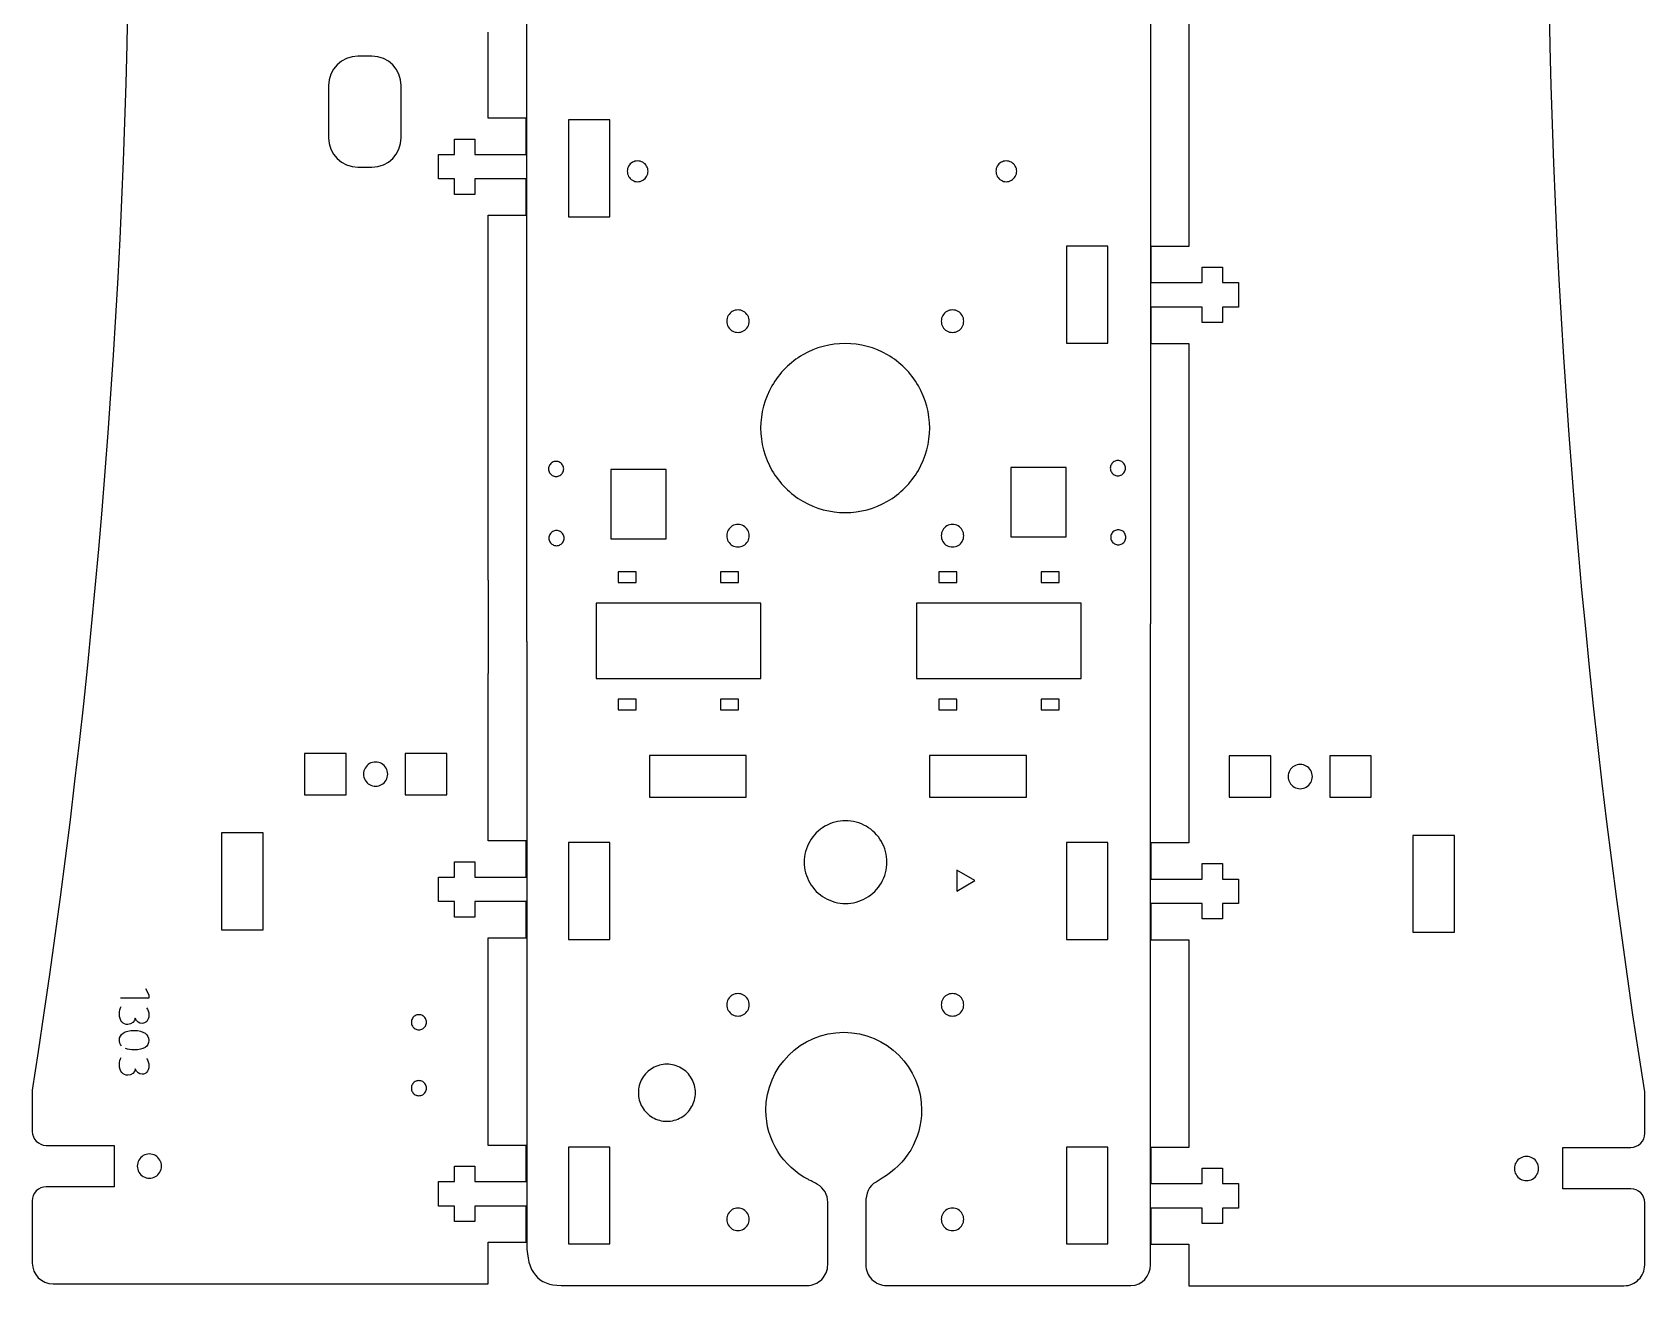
# Model space of a CAD drawing. Extents: x -458 to 425, y -81 to 360.
# Drawn here: x 192.2 to 425.2, y -64.2 to 117 of the extents above; entities that cross this region are included whole.
import ezdxf

# ---------------------------------------------------------------- set-up
doc = ezdxf.new("R2010")
doc.units = 0
doc.header["$MEASUREMENT"] = 0

msp = doc.modelspace()

# ---------------------------------------------------------------- linework, layer by layer
at = {"color": 7}
for p, q in [((263.63, 29.98), (263.63, 237.41)), ((353.73, 237.17), (353.73, 31.45)), ((359.27, 162.08), (359.27, 86)), ((258.05, 104.52), (258.05, 116.96)), ((263.54, 104.52), (258.05, 104.52)), ((263.54, 99.3), (263.54, 104.52)), ((253.19, 99.3), (253.19, 101.52)), ((253.19, 101.52), (256.11, 101.52)), ((256.11, 101.52), (256.11, 99.3)), ((250.84, 95.75), (250.84, 99.3)), ((250.84, 99.3), (253.19, 99.3)), ((256.11, 99.3), (263.54, 99.3)), ((253.19, 95.75), (250.84, 95.75)), ((253.19, 93.52), (253.19, 95.75)), ((263.54, 95.75), (256.11, 95.75)), ((256.11, 95.75), (256.11, 93.52)), ((263.54, 90.52), (263.54, 95.75)), ((256.11, 93.52), (253.19, 93.52)), ((258.05, 82.91), (258.05, 90.52)), ((258.05, 90.52), (263.54, 90.52)), ((359.27, 86), (353.77, 86)), ((353.77, 86), (353.77, 80.78)), ((258.05, 37.76), (258.05, 82.91)), ((361.21, 80.78), (361.21, 83)), ((361.21, 83), (364.13, 83)), ((364.13, 83), (364.13, 80.78)), ((353.77, 80.78), (361.21, 80.78)), ((364.13, 80.78), (366.48, 80.78)), ((366.48, 80.78), (366.48, 77.22)), ((361.21, 77.22), (353.77, 77.22)), ((353.77, 77.22), (353.77, 72)), ((361.21, 75), (361.21, 77.22)), ((366.48, 77.22), (364.13, 77.22)), ((364.13, 77.22), (364.13, 75)), ((364.13, 75), (361.21, 75)), ((353.77, 72), (359.27, 72)), ((359.27, 72), (359.27, 48.23)), ((359.27, 48.23), (359.27, 42.3)), ((359.27, 42.3), (359.27, 41.26)), ((359.27, 41.26), (359.27, -0.19)), ((258.05, 37.76), (258.05, 24.29)), ((353.73, 30.39), (353.73, 31.45)), ((353.73, -60.95), (353.73, 30.39)), ((263.63, 28.92), (263.63, 29.98)), ((263.63, 28.92), (263.63, -58.14)), ((258.05, 23.23), (258.05, 24.29)), ((258.05, 0.1), (258.05, 23.23)), ((263.54, 0.1), (258.05, 0.1)), ((263.54, -5.12), (263.54, 0.1)), ((359.27, -0.19), (353.77, -0.19)), ((353.77, -0.19), (353.77, -5.41)), ((253.19, -5.12), (253.19, -2.9)), ((253.19, -2.9), (256.11, -2.9)), ((256.11, -2.9), (256.11, -5.12)), ((361.21, -5.41), (361.21, -3.18)), ((361.21, -3.18), (364.13, -3.18)), ((364.13, -3.18), (364.13, -5.41)), ((250.84, -8.67), (250.84, -5.12)), ((250.84, -5.12), (253.19, -5.12)), ((256.11, -5.12), (263.54, -5.12)), ((353.77, -5.41), (361.21, -5.41)), ((364.13, -5.41), (366.48, -5.41)), ((366.48, -5.41), (366.48, -8.96)), ((253.19, -8.67), (250.84, -8.67)), ((253.19, -10.9), (253.19, -8.67)), ((263.54, -8.67), (256.11, -8.67)), ((256.11, -8.67), (256.11, -10.9)), ((263.54, -13.9), (263.54, -8.67)), ((361.21, -8.96), (353.77, -8.96)), ((353.77, -8.96), (353.77, -14.18)), ((361.21, -11.18), (361.21, -8.96)), ((366.48, -8.96), (364.13, -8.96)), ((364.13, -8.96), (364.13, -11.18)), ((256.11, -10.9), (253.19, -10.9)), ((364.13, -11.18), (361.21, -11.18)), ((258.05, -43.89), (258.05, -13.9)), ((258.05, -13.9), (263.54, -13.9)), ((353.77, -14.18), (359.27, -14.18)), ((359.27, -14.18), (359.27, -44.18)), ((192.16, -35.9), (192.16, -41.89)), ((425.16, -42.18), (425.16, -36.18)), ((194.16, -43.89), (204.01, -43.89)), ((204.01, -43.89), (204.01, -49.89)), ((263.54, -43.89), (258.05, -43.89)), ((263.54, -49.12), (263.54, -43.89)), ((359.27, -44.18), (353.77, -44.18)), ((353.77, -44.18), (353.77, -49.4)), ((413.32, -50.18), (413.32, -44.18)), ((413.32, -44.18), (423.16, -44.18)), ((253.19, -49.12), (253.19, -46.89)), ((253.19, -46.89), (256.11, -46.89)), ((256.11, -46.89), (256.11, -49.12)), ((314.95, -48.61), (314.1, -49.21)), ((361.21, -49.4), (361.21, -47.18)), ((361.21, -47.18), (364.13, -47.18)), ((364.13, -47.18), (364.13, -49.4)), ((204.01, -49.89), (194.16, -49.89)), ((250.84, -52.67), (250.84, -49.12)), ((250.84, -49.12), (253.19, -49.12)), ((256.11, -49.12), (263.54, -49.12)), ((305.34, -49.38), (305.07, -49.19)), ((353.77, -49.4), (361.21, -49.4)), ((364.13, -49.4), (366.48, -49.4)), ((366.48, -49.4), (366.48, -52.96)), ((423.16, -50.18), (413.32, -50.18)), ((192.16, -51.9), (192.16, -60.9)), ((253.19, -52.67), (250.84, -52.67)), ((253.19, -54.9), (253.19, -52.67)), ((263.54, -52.67), (256.11, -52.67)), ((256.11, -52.67), (256.11, -54.9)), ((263.54, -57.9), (263.54, -52.67)), ((307.11, -61.14), (307.11, -52.11)), ((312.61, -52.11), (312.61, -61.14)), ((361.21, -52.96), (353.77, -52.96)), ((353.77, -52.96), (353.77, -58.18)), ((361.21, -55.18), (361.21, -52.96)), ((366.48, -52.96), (364.13, -52.96)), ((364.13, -52.96), (364.13, -55.18)), ((425.16, -61.18), (425.16, -52.18)), ((256.11, -54.9), (253.19, -54.9)), ((364.13, -55.18), (361.21, -55.18)), ((258.05, -63.9), (258.05, -57.9)), ((258.05, -57.9), (263.54, -57.9)), ((353.77, -58.18), (359.27, -58.18)), ((359.27, -58.18), (359.27, -64.18)), ((353.73, -61.15), (353.73, -60.95)), ((195.16, -63.9), (258.05, -63.9)), ((268.57, -64.14), (304.11, -64.14)), ((315.61, -64.14), (333.66, -64.14)), ((333.66, -64.14), (335.07, -64.14)), ((335.07, -64.14), (350.91, -64.14)), ((359.27, -64.18), (422.16, -64.18))]:
    msp.add_line(p, q, dxfattribs=at)
at = {"color": 1}
for p, q in [((241.25, 113.48), (239.22, 113.48)), ((234.98, 109.24), (234.98, 101.71)), ((245.48, 101.71), (245.48, 109.24)), ((275.63, 104.28), (269.63, 104.28)), ((269.63, 104.28), (269.63, 90.28)), ((275.63, 90.28), (275.63, 104.28)), ((239.22, 97.48), (241.25, 97.48)), ((269.63, 90.28), (275.63, 90.28)), ((347.59, 86.04), (341.59, 86.04)), ((341.59, 86.04), (341.59, 72.04)), ((347.59, 72.04), (347.59, 86.04)), ((341.59, 72.04), (347.59, 72.04)), ((283.75, 53.76), (275.75, 53.76)), ((275.75, 53.76), (275.75, 43.76)), ((283.75, 43.76), (283.75, 53.76)), ((341.56, 54.06), (333.56, 54.06)), ((333.56, 54.06), (333.56, 44.06)), ((341.56, 44.06), (341.56, 54.06)), ((275.75, 43.76), (283.75, 43.76)), ((333.56, 44.06), (341.56, 44.06)), ((279.43, 38.96), (276.83, 38.96)), ((276.83, 38.96), (276.83, 37.46)), ((276.83, 37.46), (279.43, 37.46)), ((279.43, 37.46), (279.43, 38.96)), ((294.23, 38.96), (291.63, 38.96)), ((291.63, 38.96), (291.63, 37.46)), ((291.63, 37.46), (294.23, 37.46)), ((294.23, 37.46), (294.23, 38.96)), ((325.74, 38.96), (323.14, 38.96)), ((323.14, 38.96), (323.14, 37.46)), ((323.14, 37.46), (325.74, 37.46)), ((325.74, 37.46), (325.74, 38.96)), ((340.54, 38.96), (337.93, 38.96)), ((337.93, 38.96), (337.93, 37.46)), ((337.93, 37.46), (340.54, 37.46)), ((340.54, 37.46), (340.54, 38.96)), ((297.43, 34.46), (273.63, 34.46)), ((273.63, 34.46), (273.63, 23.56)), ((297.43, 23.56), (297.43, 34.46)), ((343.74, 34.46), (319.94, 34.46)), ((319.94, 34.46), (319.94, 23.56)), ((343.74, 23.56), (343.74, 34.46)), ((273.63, 23.56), (297.43, 23.56)), ((319.94, 23.56), (343.74, 23.56)), ((279.43, 20.56), (276.83, 20.56)), ((276.83, 20.56), (276.83, 19.06)), ((276.83, 19.06), (279.43, 19.06)), ((279.43, 19.06), (279.43, 20.56)), ((294.23, 20.56), (291.63, 20.56)), ((291.63, 20.56), (291.63, 19.06)), ((291.63, 19.06), (294.23, 19.06)), ((294.23, 19.06), (294.23, 20.56)), ((325.74, 20.56), (323.14, 20.56)), ((323.14, 20.56), (323.14, 19.06)), ((323.14, 19.06), (325.74, 19.06)), ((325.74, 19.06), (325.74, 20.56)), ((340.54, 20.56), (337.93, 20.56)), ((337.93, 20.56), (337.93, 19.06)), ((337.93, 19.06), (340.54, 19.06)), ((340.54, 19.06), (340.54, 20.56)), ((237.51, 12.75), (231.51, 12.75)), ((231.51, 12.75), (231.51, 6.75)), ((237.51, 6.75), (237.51, 12.75)), ((246.05, 12.75), (246.05, 6.75)), ((252.05, 12.75), (246.05, 12.75)), ((252.05, 6.75), (252.05, 12.75)), ((295.33, 12.43), (281.33, 12.43)), ((281.33, 12.43), (281.33, 6.43)), ((295.33, 6.43), (295.33, 12.43)), ((335.83, 12.43), (321.83, 12.43)), ((321.83, 12.43), (321.83, 6.43)), ((335.83, 6.43), (335.83, 12.43)), ((365.11, 12.4), (365.11, 6.4)), ((371.12, 12.4), (365.11, 12.4)), ((371.12, 6.4), (371.12, 12.4)), ((379.65, 12.4), (379.65, 6.4)), ((385.65, 12.4), (379.65, 12.4)), ((385.65, 6.4), (385.65, 12.4)), ((231.51, 6.75), (237.51, 6.75)), ((246.05, 6.75), (252.05, 6.75)), ((281.33, 6.43), (295.33, 6.43)), ((321.83, 6.43), (335.83, 6.43)), ((365.11, 6.4), (371.12, 6.4)), ((379.65, 6.4), (385.65, 6.4)), ((225.51, 1.25), (219.51, 1.25)), ((219.51, 1.25), (219.51, -12.75)), ((225.51, -12.75), (225.51, 1.25)), ((391.65, 0.9), (391.65, -13.09)), ((397.65, 0.9), (391.65, 0.9)), ((397.65, -13.09), (397.65, 0.9)), ((275.63, -0.15), (269.63, -0.15)), ((269.63, -0.15), (269.63, -14.15)), ((275.63, -14.15), (275.63, -0.15)), ((347.59, -0.15), (341.59, -0.15)), ((341.59, -0.15), (341.59, -14.15)), ((347.59, -14.15), (347.59, -0.15)), ((328.36, -5.64), (325.76, -4.14)), ((325.76, -4.14), (325.76, -7.14)), ((325.76, -7.14), (328.36, -5.64)), ((219.51, -12.75), (225.51, -12.75)), ((391.65, -13.09), (397.65, -13.09)), ((269.63, -14.15), (275.63, -14.15)), ((341.59, -14.15), (347.59, -14.15)), ((275.63, -44.14), (269.63, -44.14)), ((269.63, -44.14), (269.63, -58.14)), ((275.63, -58.14), (275.63, -44.14)), ((347.59, -44.14), (341.59, -44.14)), ((341.59, -44.14), (341.59, -58.14)), ((347.59, -58.14), (347.59, -44.14)), ((269.63, -58.14), (275.63, -58.14)), ((341.59, -58.14), (347.59, -58.14))]:
    msp.add_line(p, q, dxfattribs=at)
at = {"color": 4}
msp.add_lwpolyline([(208.53, -21.23), (209.01, -22.13), (209.01, -22.61), (204.89, -22.61)], dxfattribs=at)
at = {"color": 7}
for points in [[(192.16, 322.41), (210.83, 203.71), (210.83, 82.81), (192.16, -35.9)], [(425.16, -36.18), (406.49, 82.52), (406.49, 203.42), (425.16, 322.12)], [(298.17, -38.81), (298.17, -32.6), (303.21, -27.56), (309.42, -27.56)], [(309.42, -27.56), (315.64, -27.56), (320.67, -32.6), (320.67, -38.81)], [(304.31, -48.84), (300.67, -46.97), (298.17, -43.18), (298.17, -38.81)], [(320.67, -38.81), (320.67, -43.02), (318.37, -46.68), (314.95, -48.61)], [(192.16, -41.89), (192.16, -43), (193.06, -43.89), (194.16, -43.89)], [(423.16, -44.18), (423.69, -44.18), (424.2, -43.97), (424.58, -43.59)], [(424.58, -43.59), (424.95, -43.22), (425.16, -42.71), (425.16, -42.18)], [(304.85, -49.1), (304.67, -49.01), (304.49, -48.93), (304.31, -48.84)], [(192.75, -50.48), (192.37, -50.86), (192.16, -51.36), (192.16, -51.9)], [(194.16, -49.89), (193.63, -49.89), (193.12, -50.11), (192.75, -50.48)], [(305.07, -49.19), (305, -49.16), (304.92, -49.13), (304.85, -49.1)], [(305.65, -49.54), (305.55, -49.48), (305.45, -49.42), (305.34, -49.38)], [(307.11, -52.11), (307.11, -51.05), (306.55, -50.07), (305.65, -49.54)], [(314.1, -49.21), (313.03, -49.69), (312.61, -50.93), (312.61, -52.11)], [(425.16, -52.18), (425.16, -51.08), (424.27, -50.18), (423.16, -50.18)], [(263.63, -58.14), (263.63, -62.18), (265.26, -64.14), (268.57, -64.14)], [(192.16, -60.9), (192.16, -62.55), (193.5, -63.9), (195.16, -63.9)], [(306.23, -63.26), (306.79, -62.7), (307.11, -61.94), (307.11, -61.14)], [(312.61, -61.14), (312.61, -61.94), (312.92, -62.7), (313.49, -63.26)], [(350.91, -64.14), (352.57, -64.14), (353.73, -62.79), (353.73, -61.14)], [(424.28, -63.3), (424.85, -62.74), (425.16, -61.98), (425.16, -61.18)], [(304.11, -64.14), (304.9, -64.14), (305.67, -63.83), (306.23, -63.26)], [(313.49, -63.26), (314.05, -63.83), (314.81, -64.14), (315.61, -64.14)], [(422.16, -64.18), (422.96, -64.18), (423.72, -63.86), (424.28, -63.3)]]:
    msp.add_open_spline(points, degree=3, dxfattribs=at)
at = {"color": 1}
for points in [[(239.22, 113.48), (236.88, 113.48), (234.98, 111.58), (234.98, 109.24)], [(245.48, 109.24), (245.48, 111.58), (243.59, 113.48), (241.25, 113.48)], [(234.98, 101.71), (234.98, 99.37), (236.88, 97.48), (239.22, 97.48)], [(241.25, 97.48), (243.59, 97.48), (245.48, 99.37), (245.48, 101.71)], [(278.89, 98.16), (278.66, 98.03), (278.47, 97.84), (278.34, 97.61)], [(279.64, 98.36), (279.38, 98.36), (279.12, 98.29), (278.89, 98.16)], [(280.39, 98.16), (280.16, 98.29), (279.9, 98.36), (279.64, 98.36)], [(280.94, 97.61), (280.81, 97.84), (280.62, 98.03), (280.39, 98.16)], [(332.16, 98.16), (331.93, 98.03), (331.74, 97.84), (331.61, 97.61)], [(332.91, 98.36), (332.65, 98.36), (332.39, 98.29), (332.16, 98.16)], [(333.66, 98.16), (333.43, 98.29), (333.17, 98.36), (332.91, 98.36)], [(334.21, 97.61), (334.08, 97.84), (333.89, 98.03), (333.66, 98.16)], [(278.34, 97.61), (278.21, 97.39), (278.14, 97.13), (278.14, 96.86)], [(278.14, 96.86), (278.14, 96.6), (278.21, 96.34), (278.34, 96.11)], [(278.34, 96.11), (278.47, 95.89), (278.66, 95.7), (278.89, 95.56)], [(278.89, 95.56), (279.12, 95.43), (279.38, 95.36), (279.64, 95.36)], [(279.64, 95.36), (279.9, 95.36), (280.16, 95.43), (280.39, 95.56)], [(280.39, 95.56), (280.62, 95.7), (280.81, 95.89), (280.94, 96.11)], [(281.14, 96.86), (281.14, 97.13), (281.07, 97.39), (280.94, 97.61)], [(280.94, 96.11), (281.07, 96.34), (281.14, 96.6), (281.14, 96.86)], [(331.61, 97.61), (331.48, 97.39), (331.41, 97.13), (331.41, 96.86)], [(331.41, 96.86), (331.41, 96.6), (331.48, 96.34), (331.61, 96.11)], [(331.61, 96.11), (331.74, 95.89), (331.93, 95.7), (332.16, 95.56)], [(332.16, 95.56), (332.39, 95.43), (332.65, 95.36), (332.91, 95.36)], [(332.91, 95.36), (333.17, 95.36), (333.43, 95.43), (333.66, 95.56)], [(333.66, 95.56), (333.89, 95.7), (334.08, 95.89), (334.21, 96.11)], [(334.41, 96.86), (334.41, 97.13), (334.34, 97.39), (334.21, 97.61)], [(334.21, 96.11), (334.34, 96.34), (334.41, 96.6), (334.41, 96.86)], [(292.73, 76.01), (292.59, 75.77), (292.51, 75.49), (292.51, 75.2)], [(292.51, 75.2), (292.51, 74.92), (292.59, 74.64), (292.73, 74.39)], [(293.32, 76.61), (293.08, 76.47), (292.87, 76.26), (292.73, 76.01)], [(294.14, 76.83), (293.85, 76.83), (293.57, 76.75), (293.32, 76.61)], [(294.95, 76.61), (294.7, 76.75), (294.42, 76.83), (294.14, 76.83)], [(295.54, 76.01), (295.4, 76.26), (295.2, 76.47), (294.95, 76.61)], [(295.76, 75.2), (295.76, 75.49), (295.69, 75.77), (295.54, 76.01)], [(295.54, 74.39), (295.69, 74.64), (295.76, 74.92), (295.76, 75.2)], [(323.73, 76.01), (323.59, 75.77), (323.51, 75.49), (323.51, 75.2)], [(323.51, 75.2), (323.51, 74.92), (323.59, 74.64), (323.73, 74.39)], [(324.32, 76.61), (324.08, 76.47), (323.87, 76.26), (323.73, 76.01)], [(325.14, 76.83), (324.85, 76.83), (324.57, 76.75), (324.32, 76.61)], [(325.95, 76.61), (325.7, 76.75), (325.42, 76.83), (325.14, 76.83)], [(326.54, 76.01), (326.4, 76.26), (326.2, 76.47), (325.95, 76.61)], [(326.76, 75.2), (326.76, 75.49), (326.69, 75.77), (326.54, 76.01)], [(326.54, 74.39), (326.69, 74.64), (326.76, 74.92), (326.76, 75.2)], [(292.73, 74.39), (292.87, 74.14), (293.08, 73.94), (293.32, 73.79)], [(293.32, 73.79), (293.57, 73.65), (293.85, 73.58), (294.14, 73.58)], [(294.14, 73.58), (294.42, 73.58), (294.7, 73.65), (294.95, 73.79)], [(294.95, 73.79), (295.2, 73.94), (295.4, 74.14), (295.54, 74.39)], [(323.73, 74.39), (323.87, 74.14), (324.08, 73.94), (324.32, 73.79)], [(324.32, 73.79), (324.57, 73.65), (324.85, 73.58), (325.14, 73.58)], [(325.14, 73.58), (325.42, 73.58), (325.7, 73.65), (325.95, 73.79)], [(325.95, 73.79), (326.2, 73.94), (326.4, 74.14), (326.54, 74.39)], [(303.52, 70.34), (301.67, 69.28), (300.11, 67.72), (299.05, 65.87)], [(309.63, 71.98), (307.49, 71.98), (305.36, 71.41), (303.52, 70.34)], [(315.73, 70.34), (313.89, 71.41), (311.76, 71.98), (309.63, 71.98)], [(320.2, 65.87), (319.14, 67.72), (317.58, 69.28), (315.73, 70.34)], [(299.05, 65.87), (297.98, 64.02), (297.41, 61.89), (297.41, 59.76)], [(321.84, 59.76), (321.84, 61.89), (321.27, 64.02), (320.2, 65.87)], [(297.41, 59.76), (297.41, 57.63), (297.98, 55.5), (299.05, 53.65)], [(320.2, 53.65), (321.27, 55.5), (321.84, 57.63), (321.84, 59.76)], [(266.91, 54.4), (266.81, 54.23), (266.76, 54.04), (266.76, 53.85)], [(266.76, 53.85), (266.76, 53.66), (266.81, 53.47), (266.91, 53.3)], [(267.31, 54.8), (267.14, 54.7), (267, 54.56), (266.91, 54.4)], [(267.85, 54.94), (267.66, 54.94), (267.47, 54.89), (267.31, 54.8)], [(268.4, 54.8), (268.24, 54.89), (268.05, 54.94), (267.85, 54.94)], [(268.8, 54.4), (268.71, 54.56), (268.57, 54.7), (268.4, 54.8)], [(268.95, 53.85), (268.95, 54.04), (268.9, 54.23), (268.8, 54.4)], [(268.8, 53.3), (268.9, 53.47), (268.95, 53.66), (268.95, 53.85)], [(299.05, 53.65), (300.11, 51.81), (301.67, 50.25), (303.52, 49.18)], [(315.73, 49.18), (317.58, 50.25), (319.14, 51.81), (320.2, 53.65)], [(348.09, 54.51), (347.99, 54.35), (347.94, 54.16), (347.94, 53.97)], [(347.94, 53.97), (347.94, 53.78), (347.99, 53.58), (348.09, 53.42)], [(348.49, 54.91), (348.32, 54.82), (348.19, 54.68), (348.09, 54.51)], [(349.04, 55.06), (348.85, 55.06), (348.65, 55.01), (348.49, 54.91)], [(349.58, 54.91), (349.42, 55.01), (349.23, 55.06), (349.04, 55.06)], [(349.98, 54.51), (349.89, 54.68), (349.75, 54.82), (349.58, 54.91)], [(350.13, 53.97), (350.13, 54.16), (350.08, 54.35), (349.98, 54.51)], [(349.98, 53.42), (350.08, 53.58), (350.13, 53.78), (350.13, 53.97)], [(266.91, 53.3), (267, 53.14), (267.14, 53), (267.31, 52.9)], [(267.31, 52.9), (267.47, 52.81), (267.66, 52.76), (267.85, 52.76)], [(267.85, 52.76), (268.05, 52.76), (268.24, 52.81), (268.4, 52.9)], [(268.4, 52.9), (268.57, 53), (268.71, 53.14), (268.8, 53.3)], [(348.09, 53.42), (348.19, 53.25), (348.32, 53.12), (348.49, 53.02)], [(348.49, 53.02), (348.65, 52.92), (348.85, 52.87), (349.04, 52.87)], [(349.04, 52.87), (349.23, 52.87), (349.42, 52.92), (349.58, 53.02)], [(349.58, 53.02), (349.75, 53.12), (349.89, 53.25), (349.98, 53.42)], [(303.52, 49.18), (305.36, 48.12), (307.49, 47.54), (309.63, 47.55)], [(309.63, 47.55), (311.76, 47.54), (313.89, 48.12), (315.73, 49.18)], [(266.97, 44.4), (266.87, 44.23), (266.82, 44.04), (266.82, 43.85)], [(267.37, 44.8), (267.2, 44.7), (267.06, 44.57), (266.97, 44.4)], [(267.91, 44.95), (267.72, 44.95), (267.53, 44.9), (267.37, 44.8)], [(268.46, 44.8), (268.29, 44.9), (268.1, 44.95), (267.91, 44.95)], [(268.86, 44.4), (268.76, 44.57), (268.62, 44.7), (268.46, 44.8)], [(269.01, 43.85), (269.01, 44.04), (268.95, 44.23), (268.86, 44.4)], [(292.73, 45.01), (292.59, 44.77), (292.51, 44.48), (292.51, 44.2)], [(293.32, 45.61), (293.08, 45.47), (292.87, 45.26), (292.73, 45.01)], [(294.14, 45.83), (293.85, 45.83), (293.57, 45.75), (293.32, 45.61)], [(294.95, 45.61), (294.7, 45.75), (294.42, 45.83), (294.14, 45.83)], [(295.54, 45.01), (295.4, 45.26), (295.2, 45.47), (294.95, 45.61)], [(295.76, 44.2), (295.76, 44.48), (295.69, 44.77), (295.54, 45.01)], [(323.73, 45.01), (323.59, 44.77), (323.51, 44.48), (323.51, 44.2)], [(324.32, 45.61), (324.08, 45.47), (323.87, 45.26), (323.73, 45.01)], [(325.14, 45.83), (324.85, 45.83), (324.57, 45.75), (324.32, 45.61)], [(325.95, 45.61), (325.7, 45.75), (325.42, 45.83), (325.14, 45.83)], [(326.54, 45.01), (326.4, 45.26), (326.2, 45.47), (325.95, 45.61)], [(326.76, 44.2), (326.76, 44.48), (326.69, 44.77), (326.54, 45.01)], [(348.15, 44.52), (348.05, 44.35), (348, 44.16), (348, 43.97)], [(348.55, 44.92), (348.38, 44.82), (348.24, 44.68), (348.15, 44.52)], [(349.09, 45.06), (348.9, 45.06), (348.71, 45.01), (348.55, 44.92)], [(349.64, 44.92), (349.48, 45.01), (349.29, 45.06), (349.09, 45.06)], [(350.04, 44.52), (349.95, 44.68), (349.81, 44.82), (349.64, 44.92)], [(350.19, 43.97), (350.19, 44.16), (350.14, 44.35), (350.04, 44.52)], [(266.82, 43.85), (266.82, 43.66), (266.87, 43.47), (266.97, 43.31)], [(266.97, 43.31), (267.06, 43.14), (267.2, 43), (267.37, 42.91)], [(267.37, 42.91), (267.53, 42.81), (267.72, 42.76), (267.91, 42.76)], [(267.91, 42.76), (268.1, 42.76), (268.29, 42.81), (268.46, 42.91)], [(268.46, 42.91), (268.62, 43), (268.76, 43.14), (268.86, 43.31)], [(268.86, 43.31), (268.95, 43.47), (269.01, 43.66), (269.01, 43.85)], [(292.51, 44.2), (292.51, 43.92), (292.59, 43.63), (292.73, 43.39)], [(292.73, 43.39), (292.87, 43.14), (293.08, 42.93), (293.32, 42.79)], [(293.32, 42.79), (293.57, 42.65), (293.85, 42.58), (294.14, 42.58)], [(294.14, 42.58), (294.42, 42.58), (294.7, 42.65), (294.95, 42.79)], [(294.95, 42.79), (295.2, 42.93), (295.4, 43.14), (295.54, 43.39)], [(295.54, 43.39), (295.69, 43.63), (295.76, 43.92), (295.76, 44.2)], [(323.51, 44.2), (323.51, 43.92), (323.59, 43.63), (323.73, 43.39)], [(323.73, 43.39), (323.87, 43.14), (324.08, 42.93), (324.32, 42.79)], [(324.32, 42.79), (324.57, 42.65), (324.85, 42.58), (325.14, 42.58)], [(325.14, 42.58), (325.42, 42.58), (325.7, 42.65), (325.95, 42.79)], [(325.95, 42.79), (326.2, 42.93), (326.4, 43.14), (326.54, 43.39)], [(326.54, 43.39), (326.69, 43.63), (326.76, 43.92), (326.76, 44.2)], [(348, 43.97), (348, 43.78), (348.05, 43.59), (348.15, 43.42)], [(348.15, 43.42), (348.24, 43.26), (348.38, 43.12), (348.55, 43.02)], [(348.55, 43.02), (348.71, 42.93), (348.9, 42.88), (349.09, 42.88)], [(349.09, 42.88), (349.29, 42.88), (349.48, 42.93), (349.64, 43.02)], [(349.64, 43.02), (349.81, 43.12), (349.95, 43.26), (350.04, 43.42)], [(350.04, 43.42), (350.14, 43.59), (350.19, 43.78), (350.19, 43.97)], [(240.26, 10.63), (240.11, 10.36), (240.03, 10.06), (240.03, 9.75)], [(240.03, 9.75), (240.03, 9.45), (240.11, 9.14), (240.26, 8.88)], [(240.9, 11.27), (240.64, 11.12), (240.41, 10.89), (240.26, 10.63)], [(241.78, 11.5), (241.47, 11.5), (241.17, 11.42), (240.9, 11.27)], [(242.65, 11.27), (242.39, 11.42), (242.08, 11.5), (241.78, 11.5)], [(243.29, 10.63), (243.14, 10.89), (242.92, 11.12), (242.65, 11.27)], [(243.53, 9.75), (243.53, 10.06), (243.44, 10.36), (243.29, 10.63)], [(243.29, 8.88), (243.44, 9.14), (243.53, 9.45), (243.53, 9.75)], [(373.87, 10.28), (373.72, 10.01), (373.63, 9.71), (373.63, 9.4)], [(373.63, 9.4), (373.63, 9.1), (373.72, 8.79), (373.87, 8.53)], [(374.51, 10.92), (374.24, 10.76), (374.02, 10.54), (373.87, 10.28)], [(375.38, 11.15), (375.08, 11.15), (374.77, 11.07), (374.51, 10.92)], [(376.26, 10.92), (375.99, 11.07), (375.69, 11.15), (375.38, 11.15)], [(376.9, 10.28), (376.75, 10.54), (376.52, 10.76), (376.26, 10.92)], [(377.13, 9.4), (377.13, 9.71), (377.05, 10.01), (376.9, 10.28)], [(376.9, 8.53), (377.05, 8.79), (377.13, 9.1), (377.13, 9.4)], [(240.26, 8.88), (240.41, 8.61), (240.64, 8.39), (240.9, 8.24)], [(240.9, 8.24), (241.17, 8.09), (241.47, 8), (241.78, 8)], [(241.78, 8), (242.08, 8), (242.39, 8.09), (242.65, 8.24)], [(242.65, 8.24), (242.92, 8.39), (243.14, 8.61), (243.29, 8.88)], [(373.87, 8.53), (374.02, 8.26), (374.24, 8.04), (374.51, 7.89)], [(374.51, 7.89), (374.77, 7.73), (375.08, 7.65), (375.38, 7.65)], [(375.38, 7.65), (375.69, 7.65), (375.99, 7.73), (376.26, 7.89)], [(376.26, 7.89), (376.52, 8.04), (376.75, 8.26), (376.9, 8.53)], [(309.68, 3.01), (308.64, 3.01), (307.6, 2.73), (306.69, 2.21)], [(312.67, 2.21), (311.77, 2.73), (310.72, 3.01), (309.68, 3.01)], [(304.51, 0.02), (303.98, -0.88), (303.7, -1.92), (303.71, -2.97)], [(306.69, 2.21), (305.79, 1.69), (305.03, 0.93), (304.51, 0.02)], [(314.86, 0.02), (314.34, 0.93), (313.57, 1.69), (312.67, 2.21)], [(315.66, -2.97), (315.66, -1.92), (315.38, -0.88), (314.86, 0.02)], [(303.71, -2.97), (303.7, -4.01), (303.98, -5.05), (304.51, -5.95)], [(314.86, -5.95), (315.38, -5.05), (315.66, -4.01), (315.66, -2.97)], [(304.51, -5.95), (305.03, -6.86), (305.79, -7.62), (306.69, -8.14)], [(312.67, -8.14), (313.57, -7.62), (314.34, -6.86), (314.86, -5.95)], [(306.69, -8.14), (307.6, -8.66), (308.64, -8.94), (309.68, -8.94)], [(309.68, -8.94), (310.72, -8.94), (311.77, -8.66), (312.67, -8.14)], [(292.73, -22.77), (292.59, -23.02), (292.51, -23.3), (292.51, -23.58)], [(293.32, -22.18), (293.08, -22.32), (292.87, -22.52), (292.73, -22.77)], [(294.14, -21.96), (293.85, -21.96), (293.57, -22.03), (293.32, -22.18)], [(294.95, -22.18), (294.7, -22.03), (294.42, -21.96), (294.14, -21.96)], [(295.54, -22.77), (295.4, -22.52), (295.2, -22.32), (294.95, -22.18)], [(295.76, -23.58), (295.76, -23.3), (295.69, -23.02), (295.54, -22.77)], [(323.73, -22.77), (323.59, -23.02), (323.51, -23.3), (323.51, -23.58)], [(324.32, -22.18), (324.08, -22.32), (323.87, -22.52), (323.73, -22.77)], [(325.14, -21.96), (324.85, -21.96), (324.57, -22.03), (324.32, -22.18)], [(325.95, -22.18), (325.7, -22.03), (325.42, -21.96), (325.14, -21.96)], [(326.54, -22.77), (326.4, -22.52), (326.2, -22.32), (325.95, -22.18)], [(326.76, -23.58), (326.76, -23.3), (326.69, -23.02), (326.54, -22.77)], [(247.09, -25.56), (246.99, -25.72), (246.94, -25.91), (246.94, -26.1)], [(247.49, -25.16), (247.32, -25.25), (247.18, -25.39), (247.09, -25.56)], [(248.03, -25.01), (247.84, -25.01), (247.65, -25.06), (247.49, -25.16)], [(248.58, -25.16), (248.42, -25.06), (248.23, -25.01), (248.03, -25.01)], [(248.98, -25.56), (248.89, -25.39), (248.75, -25.25), (248.58, -25.16)], [(249.13, -26.1), (249.13, -25.91), (249.08, -25.72), (248.98, -25.56)], [(292.51, -23.58), (292.51, -23.87), (292.59, -24.15), (292.73, -24.4)], [(292.73, -24.4), (292.87, -24.64), (293.08, -24.85), (293.32, -24.99)], [(293.32, -24.99), (293.57, -25.13), (293.85, -25.21), (294.14, -25.21)], [(294.14, -25.21), (294.42, -25.21), (294.7, -25.13), (294.95, -24.99)], [(294.95, -24.99), (295.2, -24.85), (295.4, -24.64), (295.54, -24.4)], [(295.54, -24.4), (295.69, -24.15), (295.76, -23.87), (295.76, -23.58)], [(323.51, -23.58), (323.51, -23.87), (323.59, -24.15), (323.73, -24.4)], [(323.73, -24.4), (323.87, -24.64), (324.08, -24.85), (324.32, -24.99)], [(324.32, -24.99), (324.57, -25.13), (324.85, -25.21), (325.14, -25.21)], [(325.14, -25.21), (325.42, -25.21), (325.7, -25.13), (325.95, -24.99)], [(325.95, -24.99), (326.2, -24.85), (326.4, -24.64), (326.54, -24.4)], [(326.54, -24.4), (326.69, -24.15), (326.76, -23.87), (326.76, -23.58)], [(246.94, -26.1), (246.94, -26.29), (246.99, -26.48), (247.09, -26.65)], [(247.09, -26.65), (247.18, -26.81), (247.32, -26.95), (247.49, -27.05)], [(247.49, -27.05), (247.65, -27.14), (247.84, -27.2), (248.03, -27.2)], [(248.03, -27.2), (248.23, -27.2), (248.42, -27.14), (248.58, -27.05)], [(248.58, -27.05), (248.75, -26.95), (248.89, -26.81), (248.98, -26.65)], [(248.98, -26.65), (249.08, -26.48), (249.13, -26.29), (249.13, -26.1)], [(283.86, -32.17), (283.14, -32.16), (282.42, -32.36), (281.8, -32.72)], [(285.93, -32.72), (285.3, -32.36), (284.58, -32.16), (283.86, -32.17)], [(247.49, -34.68), (247.32, -34.78), (247.18, -34.92), (247.09, -35.08)], [(248.03, -34.54), (247.84, -34.54), (247.65, -34.59), (247.49, -34.68)], [(248.58, -34.68), (248.42, -34.59), (248.23, -34.54), (248.03, -34.54)], [(248.98, -35.08), (248.89, -34.92), (248.75, -34.78), (248.58, -34.68)], [(280.29, -34.23), (279.93, -34.85), (279.74, -35.57), (279.74, -36.29)], [(281.8, -32.72), (281.18, -33.08), (280.65, -33.6), (280.29, -34.23)], [(287.44, -34.23), (287.08, -33.6), (286.55, -33.08), (285.93, -32.72)], [(287.99, -36.29), (287.99, -35.57), (287.8, -34.85), (287.44, -34.23)], [(247.09, -35.08), (246.99, -35.25), (246.94, -35.44), (246.94, -35.63)], [(246.94, -35.63), (246.94, -35.82), (246.99, -36.01), (247.09, -36.18)], [(247.09, -36.18), (247.18, -36.34), (247.32, -36.48), (247.49, -36.58)], [(247.49, -36.58), (247.65, -36.67), (247.84, -36.72), (248.03, -36.72)], [(248.03, -36.72), (248.23, -36.72), (248.42, -36.67), (248.58, -36.58)], [(248.58, -36.58), (248.75, -36.48), (248.89, -36.34), (248.98, -36.18)], [(249.13, -35.63), (249.13, -35.44), (249.08, -35.25), (248.98, -35.08)], [(248.98, -36.18), (249.08, -36.01), (249.13, -35.82), (249.13, -35.63)], [(279.74, -36.29), (279.74, -37.01), (279.93, -37.73), (280.29, -38.35)], [(287.44, -38.35), (287.8, -37.73), (287.99, -37.01), (287.99, -36.29)], [(280.29, -38.35), (280.65, -38.98), (281.18, -39.5), (281.8, -39.86)], [(285.93, -39.86), (286.55, -39.5), (287.08, -38.98), (287.44, -38.35)], [(281.8, -39.86), (282.42, -40.22), (283.14, -40.42), (283.86, -40.42)], [(283.86, -40.42), (284.58, -40.42), (285.3, -40.22), (285.93, -39.86)], [(207.57, -46.02), (207.42, -46.28), (207.34, -46.59), (207.34, -46.89)], [(208.21, -45.38), (207.95, -45.53), (207.72, -45.76), (207.57, -46.02)], [(209.09, -45.14), (208.78, -45.14), (208.48, -45.23), (208.21, -45.38)], [(209.96, -45.38), (209.7, -45.23), (209.39, -45.14), (209.09, -45.14)], [(210.6, -46.02), (210.45, -45.76), (210.23, -45.53), (209.96, -45.38)], [(210.84, -46.89), (210.84, -46.59), (210.76, -46.28), (210.6, -46.02)], [(406.56, -46.37), (406.41, -46.63), (406.33, -46.94), (406.33, -47.24)], [(407.2, -45.73), (406.94, -45.88), (406.71, -46.1), (406.56, -46.37)], [(408.08, -45.49), (407.77, -45.49), (407.46, -45.57), (407.2, -45.73)], [(408.95, -45.73), (408.69, -45.57), (408.38, -45.49), (408.08, -45.49)], [(409.59, -46.37), (409.44, -46.1), (409.21, -45.88), (408.95, -45.73)], [(409.83, -47.24), (409.83, -46.94), (409.74, -46.63), (409.59, -46.37)], [(207.34, -46.89), (207.34, -47.2), (207.42, -47.51), (207.57, -47.77)], [(207.57, -47.77), (207.72, -48.03), (207.95, -48.26), (208.21, -48.41)], [(208.21, -48.41), (208.48, -48.56), (208.78, -48.65), (209.09, -48.65)], [(209.09, -48.65), (209.39, -48.65), (209.7, -48.56), (209.96, -48.41)], [(209.96, -48.41), (210.23, -48.26), (210.45, -48.03), (210.6, -47.77)], [(210.6, -47.77), (210.76, -47.51), (210.84, -47.2), (210.84, -46.89)], [(406.33, -47.24), (406.33, -47.55), (406.41, -47.85), (406.56, -48.12)], [(406.56, -48.12), (406.71, -48.38), (406.94, -48.6), (407.2, -48.76)], [(407.2, -48.76), (407.46, -48.91), (407.77, -48.99), (408.08, -48.99)], [(408.08, -48.99), (408.38, -48.99), (408.69, -48.91), (408.95, -48.76)], [(408.95, -48.76), (409.21, -48.6), (409.44, -48.38), (409.59, -48.12)], [(409.59, -48.12), (409.74, -47.85), (409.83, -47.55), (409.83, -47.24)], [(293.32, -53.17), (293.08, -53.32), (292.87, -53.52), (292.73, -53.77)], [(294.14, -52.96), (293.85, -52.96), (293.57, -53.03), (293.32, -53.17)], [(294.95, -53.17), (294.7, -53.03), (294.42, -52.96), (294.14, -52.96)], [(295.54, -53.77), (295.4, -53.52), (295.2, -53.32), (294.95, -53.17)], [(324.32, -53.17), (324.08, -53.32), (323.87, -53.52), (323.73, -53.77)], [(325.14, -52.96), (324.85, -52.96), (324.57, -53.03), (324.32, -53.17)], [(325.95, -53.17), (325.7, -53.03), (325.42, -52.96), (325.14, -52.96)], [(326.54, -53.77), (326.4, -53.52), (326.2, -53.32), (325.95, -53.17)], [(292.73, -53.77), (292.59, -54.01), (292.51, -54.3), (292.51, -54.58)], [(292.51, -54.58), (292.51, -54.87), (292.59, -55.15), (292.73, -55.39)], [(292.73, -55.39), (292.87, -55.64), (293.08, -55.85), (293.32, -55.99)], [(294.95, -55.99), (295.2, -55.85), (295.4, -55.64), (295.54, -55.39)], [(295.76, -54.58), (295.76, -54.3), (295.69, -54.01), (295.54, -53.77)], [(295.54, -55.39), (295.69, -55.15), (295.76, -54.87), (295.76, -54.58)], [(323.73, -53.77), (323.59, -54.01), (323.51, -54.3), (323.51, -54.58)], [(323.51, -54.58), (323.51, -54.87), (323.59, -55.15), (323.73, -55.39)], [(323.73, -55.39), (323.87, -55.64), (324.08, -55.85), (324.32, -55.99)], [(325.95, -55.99), (326.2, -55.85), (326.4, -55.64), (326.54, -55.39)], [(326.76, -54.58), (326.76, -54.3), (326.69, -54.01), (326.54, -53.77)], [(326.54, -55.39), (326.69, -55.15), (326.76, -54.87), (326.76, -54.58)], [(293.32, -55.99), (293.57, -56.13), (293.85, -56.21), (294.14, -56.21)], [(294.14, -56.21), (294.42, -56.21), (294.7, -56.13), (294.95, -55.99)], [(324.32, -55.99), (324.57, -56.13), (324.85, -56.21), (325.14, -56.21)], [(325.14, -56.21), (325.42, -56.21), (325.7, -56.13), (325.95, -55.99)]]:
    msp.add_open_spline(points, degree=3, dxfattribs=at)
at = {"color": 4}
for points, knots in [([(208.69, -24), (208.85, -24.23), (209.01, -24.64), (209.01, -25.09), (209.01, -25.9), (208.53, -26.27), (208.03, -26.27), (207.6, -26.27), (207.23, -26.01), (207.05, -25.51), (207.05, -25.51), (207.04, -25.51), (207.04, -25.51), (206.94, -26.01), (206.56, -26.42), (205.98, -26.43), (205.32, -26.43), (204.75, -25.91), (204.75, -24.92), (204.75, -24.46), (204.89, -24.05), (205.03, -23.85)], [0, 0, 0, 0, 1, 1, 1, 2, 2, 2, 3, 3, 3, 4, 4, 4, 5, 5, 5, 6, 6, 6, 7, 7, 7, 7]), ([(205.08, -29.52), (204.86, -29.29), (204.75, -29), (204.75, -28.65), (204.75, -27.85), (205.5, -27.3), (206.87, -27.28), (208.26, -27.28), (209.01, -27.89), (209.01, -28.72), (209.01, -29.59), (208.24, -30.09), (206.92, -30.09), (206.41, -30.09), (205.97, -30.02), (205.64, -29.88)], [0, 0, 0, 0, 1, 1, 1, 2, 2, 2, 3, 3, 3, 4, 4, 4, 5, 5, 5, 5]), ([(208.69, -31.34), (208.85, -31.57), (209.01, -31.98), (209.01, -32.43), (209.01, -33.24), (208.53, -33.61), (208.03, -33.61), (207.6, -33.61), (207.23, -33.35), (207.05, -32.85), (207.05, -32.85), (207.04, -32.85), (207.04, -32.85), (206.94, -33.36), (206.56, -33.76), (205.98, -33.77), (205.32, -33.77), (204.75, -33.25), (204.75, -32.26), (204.75, -31.8), (204.89, -31.39), (205.03, -31.19)], [0, 0, 0, 0, 1, 1, 1, 2, 2, 2, 3, 3, 3, 4, 4, 4, 5, 5, 5, 6, 6, 6, 7, 7, 7, 7])]:
    msp.add_open_spline(points, degree=3, knots=knots, dxfattribs=at)

doc.saveas('drawing.dxf')
